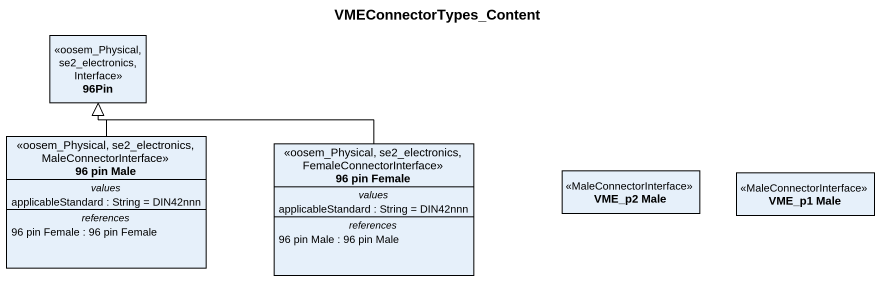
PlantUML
@startuml
title VMEConnectorTypes_Content
hide circle
hide empty members
class "96Pin" as c96Pin <<oosem_Physical, se2_electronics, Interface>>
class "96 pin Male" as c96_pin_Male <<oosem_Physical, se2_electronics, MaleConnectorInterface>> {
  -- values --
  applicableStandard : String = DIN42nnn
  -- references --
  96 pin Female : 96 pin Female
}
class "96 pin Female" as c96_pin_Female <<oosem_Physical, se2_electronics, FemaleConnectorInterface>> {
  -- values --
  applicableStandard : String = DIN42nnn
  -- references --
  96 pin Male : 96 pin Male
}
class "VME_p2 Male" as VME_p2_Male <<MaleConnectorInterface>>
class "VME_p1 Male" as VME_p1_Male <<MaleConnectorInterface>>
c96_pin_Male -up-|> c96Pin
c96_pin_Female -left-|> c96Pin
@enduml
